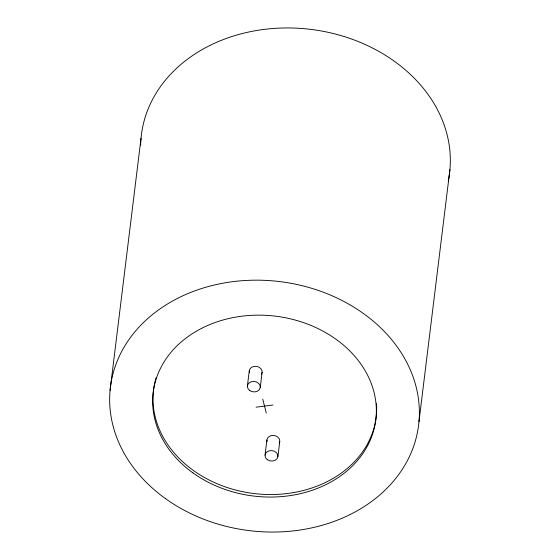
<?xml version="1.0" encoding="UTF-8"?>
<svg xmlns="http://www.w3.org/2000/svg" width="560" height="560" viewBox="0 0 560 560"><rect width="100%" height="100%" fill="white"/><g stroke="black" fill="none" stroke-linecap="round" stroke-linejoin="round"><path stroke-width="0.84" d="M110.061 390.516L141.029 138.299M247.401 385.987L249.263 370.853M260.267 387.359L262.129 372.225M265.048 455.119L266.903 439.992M277.914 456.491L279.769 441.357M418.971 421.701L449.939 169.484M256.095 407.183L272.937 405.027M262.752 399.196L266.28 413.021M249.487 372.715A6.468 5.229 7 0 1 256.431 366.366A6.468 5.229 7 0 1 261.331 374.325M267.022 441.483A6.468 5.229 7 0 1 274.078 435.498A6.468 5.229 7 0 1 279.188 443.135M140.651 145.159A155.26 125.447 7 0 1 309.505 29.225A155.26 125.447 7 0 1 448.266 180.859M376.523 403.627A112.133 90.601 7 0 1 254.618 493.612A112.133 90.601 7 0 1 156.037 377.909M249.809 390.6A6.468 5.229 7 0 0 260.218 387.73A6.468 5.229 7 0 0 251.482 381.696A6.468 5.229 7 0 0 249.809 390.6M267.449 459.732A6.468 5.229 7 0 0 277.858 456.862A6.468 5.229 7 0 0 269.129 450.828A6.468 5.229 7 0 0 267.449 459.732M165.466 498.61A155.26 125.447 7 0 0 417.13 433.881A155.26 125.447 7 0 0 210.952 285.838A155.26 125.447 7 0 0 165.466 498.61M192.976 472.913A112.133 90.601 7 0 0 374.738 426.167A112.133 90.601 7 0 0 225.834 319.242A112.133 90.601 7 0 0 192.976 472.913"/></g></svg>
